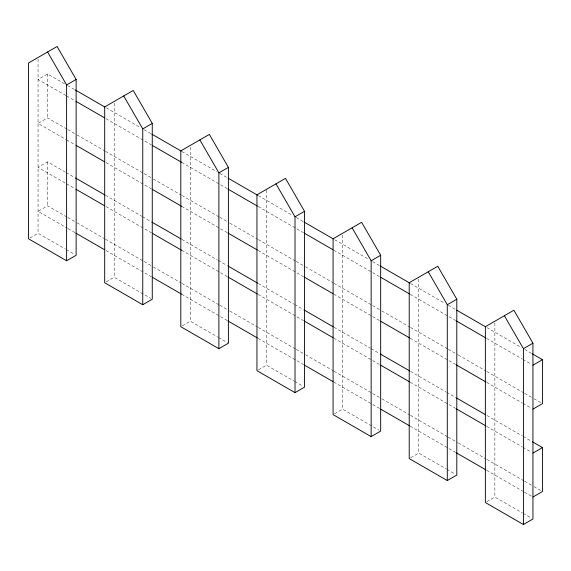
<?xml version="1.0" encoding="UTF-8"?>
<svg xmlns="http://www.w3.org/2000/svg" width="571" height="571" viewBox="0 0 571 571"><rect width="100%" height="100%" fill="white"/><g stroke="black" fill="none" stroke-linecap="round" stroke-linejoin="round"><path stroke-width="0.43" stroke-dasharray="2.85 2.14" d="M64.566 83.773L47.586 73.966L38.064 79.462L65.858 95.507M66.886 129.06L47.586 117.919L38.064 123.415L65.858 139.46M65.337 172.128L47.586 161.879L38.064 167.374L65.858 183.419M66.886 216.973L47.586 205.831L38.064 211.327L67.407 228.264M30.013 237.957L38.064 233.303L65.472 249.127M106.149 281.91L114.2 277.263L150.744 298.362M182.277 325.863L190.336 321.216L217.744 337.04M258.413 369.822L266.464 365.169L293.872 380.993M334.549 413.775L342.6 409.129L379.144 430.227M410.677 457.728L418.736 453.081L446.144 468.905M486.813 501.688L494.864 497.034L522.272 512.858M67.656 85.557L74.601 89.568M106.256 107.84L140.223 127.454M144.085 129.681L151.037 133.693M181.913 151.522L216.659 171.578M219.742 173.363L227.465 177.817M258.349 195.646L292.316 215.26M296.178 217.487L303.122 221.498M334.777 239.777L368.745 259.384M372.606 261.618L379.551 265.629M410.435 283.452L444.402 303.065M448.264 305.292L455.986 309.753M486.863 327.583L520.831 347.197M524.692 349.423L531.644 353.435M66.629 95.949L75.122 100.853M106.006 118.682L151.551 144.984M181.664 162.364L227.215 188.658M258.092 206.488L303.644 232.79M333.75 250.169L380.072 276.914M410.185 294.301L455.729 320.595M486.613 338.425L522.122 358.931M522.9 359.373L531.387 364.277M67.656 129.51L76.15 134.413M76.921 134.856L104.714 150.901M105.485 151.351L143.314 173.191M144.085 173.634L152.578 178.537M153.349 178.987L181.143 195.032M181.913 195.475L218.971 216.873M219.742 217.315L229.007 222.669M229.778 223.111L257.571 239.156M258.349 239.606L295.4 260.997M296.178 261.447L304.664 266.35M305.442 266.793L333.228 282.838M334.006 283.287L371.835 305.121M372.606 305.571L381.1 310.474M381.871 310.917L409.664 326.962M410.435 327.411L447.493 348.802M448.264 349.252L457.528 354.598M458.299 355.048L486.092 371.093M486.863 371.535L523.921 392.934M524.692 393.376L533.186 398.28M533.956 398.729L540.908 402.741M66.629 139.909L75.122 144.813M106.006 162.642L151.551 188.937M181.664 206.317L227.215 232.618M258.092 250.448L303.644 276.742M333.75 294.129L380.072 320.873M410.185 338.253L455.729 364.555M486.613 382.377L522.122 402.883M522.9 403.326L531.387 408.229M66.115 172.57L74.601 177.474M105.485 195.303L141.772 216.252M142.543 216.702L151.037 221.605M181.913 239.435L217.43 259.933M218.201 260.383L227.465 265.729M258.349 283.559L293.858 304.065M294.629 304.507L303.122 309.411M334.006 327.24L370.286 348.189M371.064 348.631L379.551 353.535M410.435 371.364L445.944 391.87M446.722 392.313L455.986 397.666M486.863 415.495L522.379 435.994M523.15 436.444L531.644 441.347M66.629 183.862L75.122 188.765M106.006 206.595L151.551 232.889M181.664 250.276L227.215 276.571M258.092 294.4L303.644 320.702M333.75 338.082L380.072 364.826M410.185 382.213L455.729 408.508M486.613 426.337L522.122 446.836M522.9 447.286L531.387 452.189M67.656 217.423L76.15 222.326M76.921 222.769L104.714 238.814M105.485 239.263L143.314 261.104M144.085 261.547L152.578 266.45M153.349 266.9L181.143 282.945M181.913 283.387L218.971 304.786M219.742 305.228L229.007 310.574M229.778 311.024L257.571 327.069M258.349 327.511L295.4 348.91M296.178 349.352L304.664 354.256M305.442 354.705L333.228 370.75M334.006 371.193L371.835 393.034M372.606 393.483L381.1 398.387M381.871 398.829L409.664 414.874M410.435 415.324L447.493 436.715M448.264 437.165L457.528 442.511M458.299 442.96L486.092 459.005M486.863 459.448L523.921 480.846M524.692 481.289L533.186 486.192M533.956 486.635L542.45 491.538M68.177 228.707L75.122 232.718M106.006 250.548L151.551 276.849M181.664 294.229L227.215 320.531M258.092 338.36L303.644 364.655M333.75 382.042L380.072 408.779M410.185 426.166L455.729 452.46M486.613 470.29L523.671 491.688M524.442 492.131L532.936 497.034M66.236 249.57L74.608 254.402M218.5 337.475L227.636 342.75M294.636 381.435L303.008 386.267M446.9 469.341L455.28 474.18M523.036 513.3L531.408 518.133M494.864 322.986L494.864 497.034M418.736 279.033L418.736 453.081M342.6 235.081L342.6 409.129M266.464 190.236L266.464 365.169M190.336 147.168L190.336 321.216M114.2 103.215L114.2 277.263M47.586 73.966L47.586 117.919M47.586 161.879L47.586 205.831M38.064 59.256L38.064 233.303"/><path stroke-width="0.86" d="M66.614 260.776L66.614 84.951L76.136 79.462L57.1 46.494L28.55 62.974L28.55 238.799L66.614 260.776L76.136 255.28L76.136 79.462M142.75 304.728L142.75 128.91L152.264 123.415L133.236 90.446L104.686 106.934L104.686 282.752L142.75 304.728L152.264 299.24L152.264 123.415M218.886 348.688L218.886 172.863L228.4 167.367L209.364 134.399L180.814 150.887L180.814 326.712L218.886 348.688L228.4 343.192L228.4 167.367M295.014 392.641L295.014 216.816L304.536 211.327L285.5 178.359L256.95 194.839L256.95 370.665L295.014 392.641L304.536 387.145L304.536 211.327M371.15 436.601L371.15 260.776L380.664 255.28L361.636 222.312L333.086 238.799L333.086 414.617L371.15 436.601L380.664 431.105L380.664 255.28M447.286 480.554L447.286 304.728L456.8 299.233L437.764 266.272L409.214 282.752L409.214 458.577L447.286 480.554L456.8 475.058L456.8 299.233M485.35 326.705L513.9 310.224L532.936 343.192L532.936 519.01L523.414 524.506L485.35 502.53L485.35 326.705L456.757 310.196M523.414 524.506L523.414 348.681L532.936 343.192M532.936 365.169L542.45 359.673L542.45 403.633L532.936 409.122M532.936 453.081L542.45 447.585L542.45 491.538L532.936 497.034M75.379 90.011L104.714 106.948M151.807 134.135L181.143 151.072M228.236 178.266L257.571 195.203M303.893 221.948L333.228 238.885M380.322 266.072L409.664 283.009M532.415 353.877L542.45 359.673M75.893 101.303L104.457 117.79M152.329 145.427L181.664 162.364M227.986 189.108L257.321 206.045M304.414 233.232L332.979 249.727M380.843 277.363L409.407 293.851M456.5 321.045L485.842 337.982M75.893 145.255L104.457 161.75M152.329 189.379L181.664 206.317M227.986 233.061L257.321 249.998M304.414 277.192L332.979 293.68M380.843 321.316L409.407 337.811M456.5 364.997L485.842 381.935M75.379 177.924L104.714 194.861M151.807 222.048L181.143 238.985M228.236 266.179L257.571 283.116M303.893 309.853L333.228 326.798M380.322 353.984L409.664 370.922M456.757 398.108L485.321 414.603M532.415 441.79L542.45 447.585M75.893 189.208L104.457 205.703M152.329 233.339L181.664 250.276M227.986 277.021L257.321 293.958M304.414 321.145L332.979 337.639M380.843 365.269L409.407 381.763M456.5 408.95L485.842 425.887M75.893 233.168L104.457 249.655M152.329 277.292L181.664 294.229M227.986 320.973L257.321 337.911M304.414 365.105L332.979 381.592M380.843 409.229L409.407 425.716M456.5 452.91L485.842 469.847M504.386 315.72L523.414 348.681M428.25 271.76L447.286 304.728M352.114 227.808L371.15 260.776M275.986 183.855L295.014 216.816M199.85 139.895L218.886 172.863M123.714 95.942L142.75 128.91M47.586 51.99L66.614 84.951"/></g></svg>
